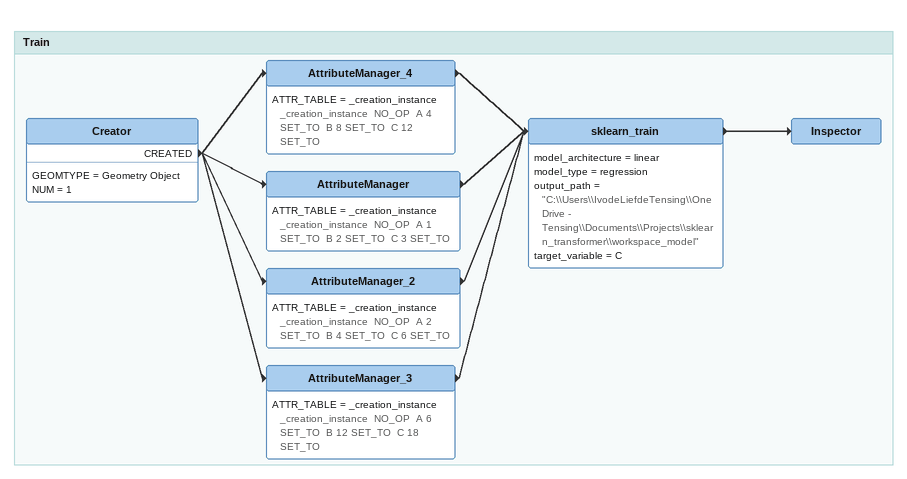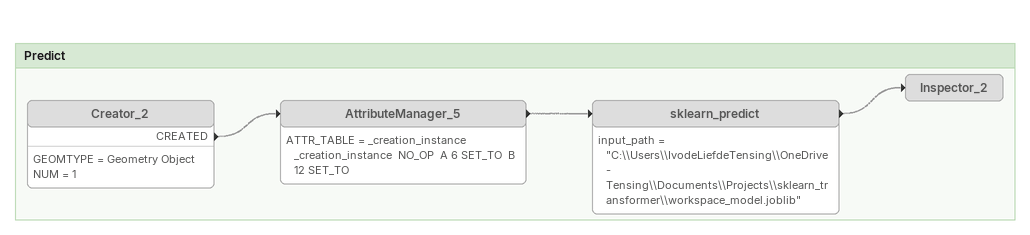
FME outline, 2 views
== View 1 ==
Bookmark: Train
Creator
    GEOMTYPE = Geometry Object
    NUM = 1
    CREATED -> AttributeManager
    CREATED -> AttributeManager_2
    CREATED -> AttributeManager_3
    CREATED -> AttributeManager_4
AttributeManager_4
    ATTR_TABLE = _creation_instance _creation_instance  NO_OP  A 4 SET_TO  B 8 SET_TO  C 12 SET_TO
    -> sklearn_train
AttributeManager
    ATTR_TABLE = _creation_instance _creation_instance  NO_OP  A 1 SET_TO  B 2 SET_TO  C 3 SET_TO
    -> sklearn_train
AttributeManager_2
    ATTR_TABLE = _creation_instance _creation_instance  NO_OP  A 2 SET_TO  B 4 SET_TO  C 6 SET_TO
    -> sklearn_train
AttributeManager_3
    ATTR_TABLE = _creation_instance _creation_instance  NO_OP  A 6 SET_TO  B 12 SET_TO  C 18 SET_TO
    -> sklearn_train
sklearn_train
    model_architecture = linear
    model_type = regression
    output_path = "C:\\Users\\IvodeLiefdeTensing\\OneDrive - Tensing\\Documents\\Projects\\sklearn_transformer\\workspace_model"
    target_variable = C
    -> Inspector
Inspector

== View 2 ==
Bookmark: Predict
Creator_2 [off]
    GEOMTYPE = Geometry Object
    NUM = 1
    CREATED -> AttributeManager_5 [off]
AttributeManager_5 [off]
    ATTR_TABLE = _creation_instance _creation_instance  NO_OP  A 6 SET_TO  B 12 SET_TO
    -> sklearn_predict [off]
sklearn_predict [off]
    input_path = "C:\\Users\\IvodeLiefdeTensing\\OneDrive - Tensing\\Documents\\Projects\\sklearn_transformer\\workspace_model.joblib"
    -> Inspector_2 [off]
Inspector_2 [off]
